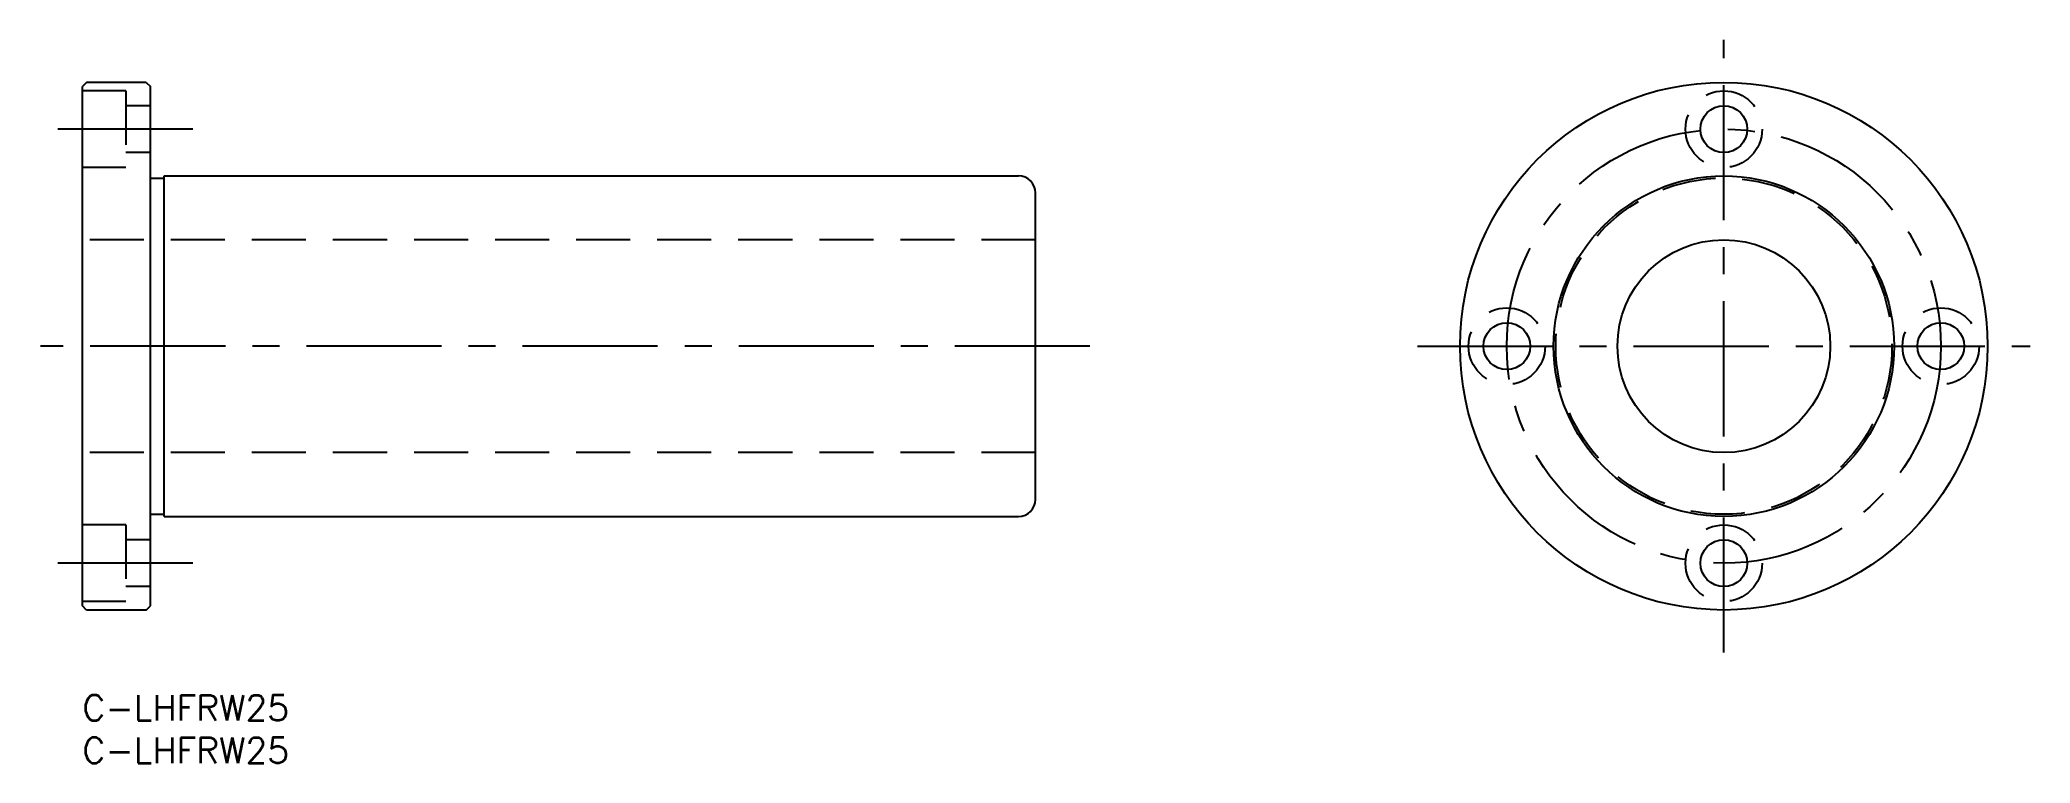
# Model space of a CAD drawing. Extents: x -5 to 229, y -8 to 77.
import ezdxf

# ---------------------------------------------------------------- set-up
doc = ezdxf.new("R2010")
doc.units = 0
doc.header["$LTSCALE"] = 0.5
doc.linetypes.add('CENTER', pattern=[50.8, 31.75, -6.35, 6.35, -6.35])
doc.linetypes.add('DASHED', pattern=[19.05, 12.7, -6.35])
for name, color, linetype in [('MSM_CENTER', 1, 'CENTER'), ('MSM_CONTINUOUS', 7, 'CONTINUOUS'), ('MSM_DASHED', 4, 'DASHED'), ('MSM_PART_NUMBER', 7, 'CONTINUOUS')]:
    doc.layers.add(name, color=color, linetype=linetype)
doc.styles.get("Standard").update_dxf_attribs({"font": 'txt.shx', "height": 3, "bigfont": 'bigfont.shx'})

# ---------------------------------------------------------------- blocks, each defined once
blk = doc.blocks.new('*U24')
at = {"layer": 'MSM_PART_NUMBER'}
blk.add_text('C-LHFRW25', height=3, dxfattribs=at).set_placement((0, -3))
blk = doc.blocks.new('*U25')
at = {"layer": 'MSM_PART_NUMBER'}
blk.add_text('C-LHFRW25', height=3, dxfattribs=at).set_placement((0, -8))

msp = doc.modelspace()

# ---------------------------------------------------------------- linework, layer by layer
at = {"layer": 'MSM_CENTER'}
for p, q in [((192.88, 5), (192.88, 77)), ((13, 66.5), (-5, 66.5)), ((118.4, 41), (-4.9, 41)), ((156.88, 41), (228.88, 41)), ((13, 15.5), (-5, 15.5))]:
    msp.add_line(p, q, dxfattribs=at)
msp.add_circle((192.88, 41), 25.5, dxfattribs=at)
at = {"layer": 'MSM_CONTINUOUS'}
for p, q in [((0.5, 72), (0, 71.5)), ((0, 10.5), (0, 71.5)), ((7.5, 72), (0.5, 72)), ((7.5, 72), (8, 71.5)), ((8, 10.5), (8, 71.5)), ((9.6, 61), (110, 61)), ((9.6, 21), (9.6, 61)), ((8, 60.75), (9.6, 60.75)), ((112, 23), (112, 59)), ((8, 21.25), (9.6, 21.25)), ((9.6, 21), (110, 21)), ((0.5, 10), (0, 10.5)), ((7.5, 10), (0.5, 10)), ((7.5, 10), (8, 10.5))]:
    msp.add_line(p, q, dxfattribs=at)
for centre, radius in [((192.88, 41), 31), ((192.88, 66.5), 2.75), ((192.88, 41), 20), ((192.88, 41), 12.5), ((167.38, 41), 2.75), ((218.38, 41), 2.75), ((192.88, 15.5), 2.75)]:
    msp.add_circle(centre, radius, dxfattribs=at)
for centre, start, end in [((110, 59), 0, 90), ((110, 23), 270, 0)]:
    msp.add_arc(centre, 2, start, end, dxfattribs=at)
at = {"layer": 'MSM_DASHED'}
for p, q in [((5.1, 71), (0, 71)), ((5.1, 71), (5.1, 62)), ((8, 69.25), (5.1, 69.25)), ((8, 63.75), (5.1, 63.75)), ((5.1, 62), (0, 62)), ((112, 53.5), (0, 53.5)), ((112, 28.5), (0, 28.5)), ((5.1, 20), (0, 20)), ((5.1, 20), (5.1, 11)), ((8, 18.25), (5.1, 18.25)), ((8, 12.75), (5.1, 12.75)), ((5.1, 11), (0, 11))]:
    msp.add_line(p, q, dxfattribs=at)
for centre, radius in [((192.88, 66.5), 4.5), ((192.88, 41), 19.75), ((167.38, 41), 4.5), ((218.38, 41), 4.5), ((192.88, 15.5), 4.5)]:
    msp.add_circle(centre, radius, dxfattribs=at)

# ---------------------------------------------------------------- block references
at = {"layer": 'MSM_CONTINUOUS'}
for name in ['*U24', '*U25']:
    msp.add_blockref(name, (0, 0), dxfattribs=at)

doc.saveas('drawing.dxf')
